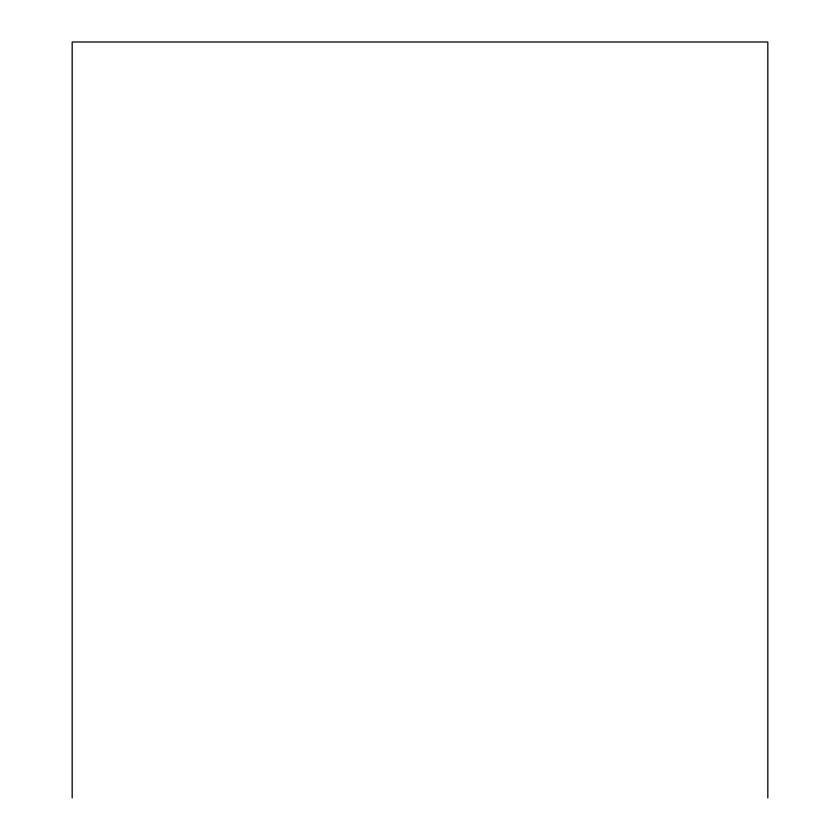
<?xml version="1.0" encoding="UTF-8"?>
<svg xmlns="http://www.w3.org/2000/svg" width="840" height="840" viewBox="0 0 840 840"><rect width="100%" height="100%" fill="white"/><g stroke="black" fill="none" stroke-linecap="round" stroke-linejoin="round"><path stroke-width="1.26" d="M767.823 798L767.823 42L72.177 42L72.177 798"/></g></svg>
